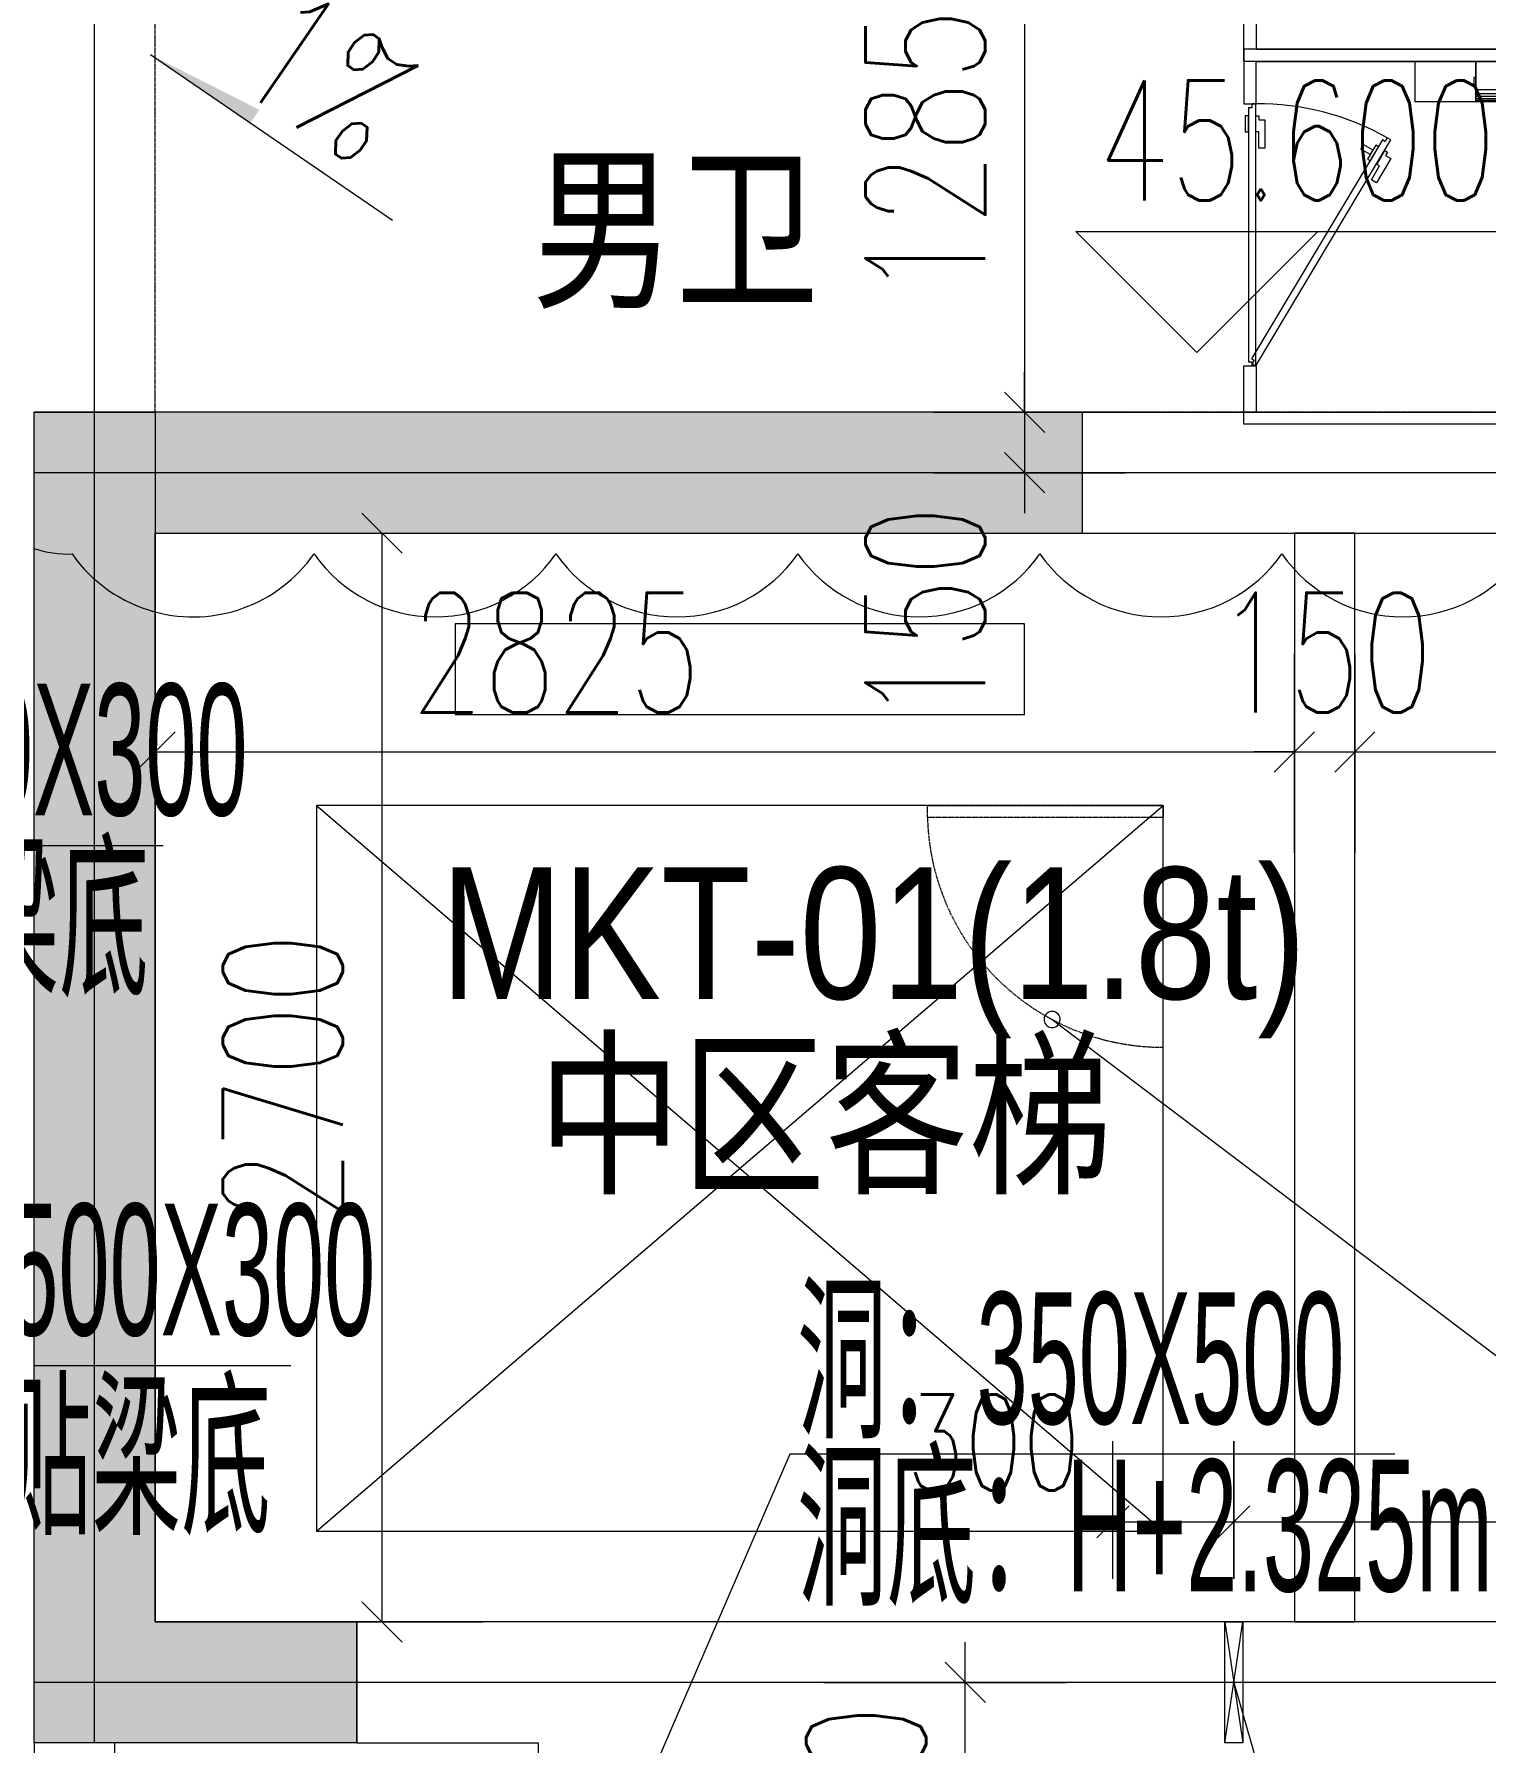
# Model space of a CAD drawing. Header units: millimetres. Extents: x 8533 to 398112, y -117646 to 105276.
# Drawn here: x 176696 to 180296, y 51555 to 55793 of the extents above; entities that cross this region are included whole.
import ezdxf

# ---------------------------------------------------------------- set-up
doc = ezdxf.new("R2010")
doc.units = ezdxf.units.MM
doc.linetypes.add('IMPORT-A-D0TE-BF$0$DOTE', pattern=[0])
doc.linetypes.add('IMPORT-A-PMDT-10F$0$DASH _2_', pattern=[3.5, 2.5, -1])
for name, color, linetype, lineweight in [('A-D0TE-BF$0$A-Axis-GRID', 1, 'IMPORT-A-D0TE-BF$0$DOTE', 13), ('A-KD-Elevator-Standard$0$A-Dims', 140, 'Continuous', 13), ('A-KD-Elevator-Standard$0$A-Dims-IDEN', 13, 'Continuous', 13), ('A-KD-Elevator-Standard$0$A-floor-LIMIT', 3, 'Continuous', 13), ('A-PMDT-10F$0$20250529', 6, 'Continuous', 13), ('A-PMDT-10F$0$A-Dims-IDEN', 13, 'Continuous', 13), ('A-PMDT-10F$0$DIM_ELEV', 3, 'Continuous', 13), ('A-PMDT-10F$0$电梯互救示意', 8, 'Continuous', 13), ('A-PMDT-10F$0$结构高差线', 201, 'Continuous', 13), ('A-wall-10F$0$A-Dims', 140, 'Continuous', 13), ('A-wall-10F$0$A-int-BATH', 152, 'Continuous', 13), ('A-wall-10F$0$A-wall-ARCH', 7, 'Continuous', 13), ('A-wall-10F$0$A-wall-COL', 30, 'Continuous', 13), ('A-wall-10F$0$DIM_SYMB', 3, 'Continuous', 13), ('A-wall-10F$0$EVTR', 2, 'Continuous', 13), ('A-wall-10F$0$PUB_TEXT', 7, 'Continuous', 13), ('H-TJ-10F$0$H-TZ-JZLDBZ', 4, 'Continuous', 13), ('wall-10_12F$0$S-hatch', 253, 'Continuous', 13), ('wall-10_12F$0$S-wall', 31, 'Continuous', 13), ('塔楼-ARC-10F-20250714_dwg', 8, 'Continuous', 13)]:
    doc.layers.add(name, color=color, linetype=linetype, lineweight=lineweight)
doc.styles.add('Arial_2', font='arial.ttf', dxfattribs={"width": 0.5, "height": 326.200771})
doc.styles.add('Arial_5', font='arial.ttf', dxfattribs={"width": 0.8, "height": 326.200771})
doc.styles.add('Simplex', font='simplex_.ttf', dxfattribs={"width": 0.705882, "height": 297.5})
doc.styles.add('Simplex_4', font='simplex_.ttf', dxfattribs={"width": 0.705882, "height": 238})

# ---------------------------------------------------------------- blocks, each defined once
blk = doc.blocks.new('塔楼-ARC-10F-20250714_dwg_A-D0TE-BF-2024562-10F_ARC_46_000_')
at = {"layer": 'A-D0TE-BF$0$A-Axis-GRID', "linetype": 'Continuous'}
for p, q in [((20550, -9300), (20550, -7000)), ((20550, -9450), (20550, -9300)), ((20549.5, -9450), (20400, -9450)), ((20699, -9450), (20550, -9450)), ((20550, -12600), (20550, -9450.5)), ((23000, -9450), (20700, -9450)), ((24800, -9450), (23000, -9450)), ((21200, -12450), (20400, -12450)), ((26500, -12450), (21200, -12450))]:
    blk.add_line(p, q, dxfattribs=at)
blk = doc.blocks.new('塔楼-ARC-10F-20250714_dwg_H-TJ-10F-2024599-10F_ARC_46_000_')
at = {"layer": 'H-TJ-10F$0$H-TZ-JZLDBZ'}
for p, q in [((20699.3, -10375.3), (20400, -10375.3)), ((20719.5, -10375.3), (20700, -10375.3)), ((20699.8, -11664.8), (20400, -11664.8)), ((21036.1, -11664.8), (20700, -11664.8))]:
    blk.add_line(p, q, dxfattribs=at)
at = {"layer": 'H-TJ-10F$0$H-TZ-JZLDBZ', "flags": 128}
blk.add_lwpolyline([(23774, -11884.5), (22273.8, -11884.5), (21748.9, -13100.1)], dxfattribs=at)
at = {"layer": 'H-TJ-10F$0$H-TZ-JZLDBZ', "attachment_point": 1, "line_spacing_factor": 0.941778, "style": 'Arial_2'}
for s, insert, char_height, width in [('洞：500X300', (19572.1, -9973.5), 326.2, 1685.36), ('洞顶贴梁底', (19572.1, -10388.5), 326.2, 1532.145), ('洞：500X300', (19888.7, -11263.1), 326.2, 1685.36), ('洞：350X500', (22292.1, -11482.7), 326.2, 1685.36), ('洞顶贴梁底', (19875, -11722.6), 326.2, 1532.145), ('洞底：H+2.325m', (22292.1, -11897.7), 326.201, 2145.003)]:
    blk.add_mtext(s, dxfattribs=dict(at, insert=insert, char_height=char_height, width=width))
blk = doc.blocks.new('塔楼-ARC-10F-20250714_dwg_H-TJ-10F-V80-10F_ARC_46_000_')
at = {"layer": 'H-TJ-10F$0$H-TZ-JZLDBZ'}
for p, q in [((20699.3, -10375.3), (20400, -10375.3)), ((20719.5, -10375.3), (20700, -10375.3)), ((20699.8, -11664.8), (20400, -11664.8)), ((21036.1, -11664.8), (20700, -11664.8))]:
    blk.add_line(p, q, dxfattribs=at)
at = {"layer": 'H-TJ-10F$0$H-TZ-JZLDBZ', "flags": 128}
blk.add_lwpolyline([(23774, -11884.5), (22273.8, -11884.5), (21748.9, -13100.1)], dxfattribs=at)
at = {"layer": 'H-TJ-10F$0$H-TZ-JZLDBZ', "attachment_point": 1, "line_spacing_factor": 0.941778, "style": 'Arial_2'}
for s, insert, char_height, width in [('洞：500X300', (19572.1, -9973.5), 326.2, 1685.36), ('洞顶贴梁底', (19572.1, -10388.5), 326.2, 1532.145), ('洞：500X300', (19888.7, -11263.1), 326.2, 1685.36), ('洞：350X500', (22292.1, -11482.7), 326.2, 1685.36), ('洞顶贴梁底', (19875, -11722.6), 326.2, 1532.145), ('洞底：H+2.325m', (22292.1, -11897.7), 326.201, 2145.003)]:
    blk.add_mtext(s, dxfattribs=dict(at, insert=insert, char_height=char_height, width=width))
blk = doc.blocks.new('塔楼-ARC-10F-20250714_dwg_wall-10_12F-2024600-10F_ARC_46_000_')
at = {"layer": 'wall-10_12F$0$S-hatch'}
for points in [[(20400, -12600), (21200, -12600), (21200, -12300), (20700, -12300), (20699, -9300), (20400, -9300), (20400, -12300)], [(21200, -9600), (23000, -9600), (23000, -9300), (20700, -9300), (20700, -9600)]]:
    blk.add_hatch(color=256, dxfattribs=at).paths.add_polyline_path(points, flags=0)
at = {"layer": 'wall-10_12F$0$S-wall'}
blk.add_line((20400, -9400), (20400, -9300), dxfattribs=at)
at = {"layer": 'wall-10_12F$0$S-wall', "flags": 128}
for points in [[(20400, -9300), (20700, -9300), (20700, -12300), (21200, -12300), (21200, -12600), (20700, -12600)], [(20700, -12600), (20400, -12600), (20400, -9400)]]:
    blk.add_lwpolyline(points, dxfattribs=at)
blk.add_lwpolyline([(23000, -9300), (20700, -9300), (20700, -9600), (23000, -9600)], close=True, dxfattribs=at)
blk = doc.blocks.new('塔楼-ARC-10F-20250714_dwg_A-KD-Elevator-Standard$0$_ArchTick-2024624-10F_ARC_46_000_')
at = {"layer": 'A-KD-Elevator-Standard$0$A-Dims'}
blk.add_line((-0.5, -0.5), (0.5, 0.5), dxfattribs=at)
blk = doc.blocks.new('塔楼-ARC-10F-20250714_dwg_A-KD-Elevator-Standard-2024625-10F_ARC_46_000_')
at = {"layer": 'A-KD-Elevator-Standard$0$A-Dims'}
blk.add_line((23075, -12193), (23075, -11852), dxfattribs=at)
at = {"layer": 'A-KD-Elevator-Standard$0$A-Dims', "flags": 128}
blk.add_lwpolyline([(23375, -11852), (23375, -12193)], close=True, dxfattribs=at)
blk.add_lwpolyline([(23075, -12052), (23375, -12052), (25975, -12052), (25895, -12052)], dxfattribs=at)
at = {"layer": 'A-KD-Elevator-Standard$0$A-Dims-IDEN', "flags": 128}
blk.add_lwpolyline([(23375, -12450), (23961.5, -14501.3), (23440.2, -16500)], dxfattribs=at)
at = {"layer": 'A-KD-Elevator-Standard$0$A-floor-LIMIT'}
blk.add_line((23352.5, -12600), (23397.5, -12300), dxfattribs=at)
at = {"layer": 'A-KD-Elevator-Standard$0$A-floor-LIMIT', "flags": 128}
blk.add_lwpolyline([(23352.5, -12300), (23397.5, -12300), (23397.5, -12600), (23352.5, -12600), (23352.5, -12300), (23397.5, -12600)], dxfattribs=at)
at = {"xscale": 80, "yscale": 80, "zscale": 80, "rotation": 180}
for p in [(23075, -12052), (23375, -12052)]:
    blk.add_blockref('塔楼-ARC-10F-20250714_dwg_A-KD-Elevator-Standard$0$_ArchTick-2024624-10F_ARC_46_000_', p, dxfattribs=at)
at = {"xscale": 80, "yscale": 80, "zscale": 80}
blk.add_blockref('塔楼-ARC-10F-20250714_dwg_A-KD-Elevator-Standard$0$_ArchTick-2024624-10F_ARC_46_000_', (23375, -12052), dxfattribs=at)
at = {"layer": 'A-KD-Elevator-Standard$0$A-Dims', "color": 7, "insert": (22779, -11736.1), "char_height": 238, "width": 550.748, "attachment_point": 2, "line_spacing_factor": 1.125731, "style": 'Simplex_4'}
blk.add_mtext('300', dxfattribs=at)
blk = doc.blocks.new('塔楼-ARC-10F-20250714_dwg_A-KD-Elevator-Standard-10_18F-2024626-10F_ARC_46_000_')
blk.add_blockref('塔楼-ARC-10F-20250714_dwg_A-KD-Elevator-Standard-2024625-10F_ARC_46_000_', (0, 0))
blk = doc.blocks.new('塔楼-ARC-10F-20250714_dwg_A-PMDT-10F$0$gteswd5r-2024765-10F_ARC_46_000_')
at = {"layer": 'A-PMDT-10F$0$电梯互救示意', "linetype": 'IMPORT-A-PMDT-10F$0$DASH _2_', "flags": 128}
blk.add_lwpolyline([(115461, 315949), (116046, 315949), (116046, 315919), (115461, 315919), (115461, 315949)], dxfattribs=at)
at = {"layer": 'A-PMDT-10F$0$电梯互救示意', "linetype": 'IMPORT-A-PMDT-10F$0$DASH _2_'}
blk.add_arc((116046, 315934), 585, 181.4677, 269.9985, dxfattribs=at)
blk = doc.blocks.new('塔楼-ARC-10F-20250714_dwg_A-wall-10F$0$A$C1C81611C-2024769-10F_ARC_46_000_')
at = {"layer": 'A-wall-10F$0$A-int-BATH'}
for p, q in [((0, 380), (360, 380)), ((100, 0), (100, 380)), ((110, 0), (110, 380))]:
    blk.add_line(p, q, dxfattribs=at)
at = {"layer": 'A-wall-10F$0$A-int-BATH', "flags": 128}
blk.add_lwpolyline([(0, 0), (0, 380), (360, 380), (394.6, 376.8), (444.9, 360), (476.1, 340.4), (511.6, 304.6), (528.2, 278.4), (536.9, 259.4), (543.8, 238.2), (548.8, 211.4), (550, 190), (548, 162.8), (541.8, 134.7), (531.6, 108.5), (513.1, 77.5), (480.4, 43), (444.5, 19.8), (402.3, 4.8), (376.7, 0.7)], close=True, dxfattribs=at)
blk.add_lwpolyline([(0, 0), (0, 380), (0, 0), (360, 0)], dxfattribs=at)
at = {"layer": 'A-wall-10F$0$A-int-BATH'}
blk.add_arc((360, 190), 190, 270, 90, dxfattribs=at)
blk = doc.blocks.new('塔楼-ARC-10F-20250714_dwg_A-wall-10F$0$FJHFJGHKBNMB-2024770-10F_ARC_46_000_')
at = {"layer": 'A-wall-10F$0$A-int-BATH'}
blk.add_line((493905.7, 746853.2), (493905.7, 747490.9), dxfattribs=at)
at = {"layer": 'A-wall-10F$0$A-int-BATH', "flags": 128}
for points in [[(493879.7, 747460.9), (493879.7, 747420.9), (493887.7, 747420.9), (493887.7, 747460.9)], [(494220.1, 747401.5), (493895.1, 746858.6), (493902, 746854.6), (493897, 746845.9), (493905.7, 746840.9), (494240.7, 747401.2), (494232, 747406.2), (494227, 747397.5)], [(494166.7, 747378.5), (494173.3, 747390), (494196.5, 747376.6), (494189.9, 747365.1)], [(494203.2, 747388.2), (494183.2, 747353.5), (494190.1, 747349.5), (494210.1, 747384.2)], [(494225.7, 747375.2), (494232.6, 747371.2), (494227.6, 747362.5), (494240.6, 747355), (494205.6, 747294.4), (494192.6, 747301.9), (494212.6, 747336.5), (494205.7, 747340.5)]]:
    blk.add_lwpolyline(points, close=True, dxfattribs=at)
for points in [[(493887.7, 747480.9), (493887.7, 746850.9), (493895.7, 746850.9), (493895.7, 746840.9), (493905.7, 746840.9), (493905.7, 747490.9), (493895.7, 747490.9), (493895.7, 747480.9), (493887.7, 747480.9), (493887.7, 746863.2)], [(493905.7, 747460.9), (493913.7, 747460.9), (493913.7, 747450.9), (493928.7, 747450.9), (493928.7, 747380.9), (493913.7, 747380.9), (493913.7, 747420.9), (493905.7, 747420.9), (493905.7, 747460.9)]]:
    blk.add_lwpolyline(points, dxfattribs=at)
at = {"layer": 'A-wall-10F$0$A-int-BATH'}
blk.add_arc((493911, 746840.7), 650.3, 60.4144, 90.4653, dxfattribs=at)
blk = doc.blocks.new('塔楼-ARC-10F-20250714_dwg_A-wall-10F$0$PAPER-ROLL-2024771-10F_ARC_46_000_')
at = {"layer": 'A-wall-10F$0$A-int-BATH'}
for p, q in [((70, 75), (70, -75)), ((79.3, 75), (79.3, -75)), ((85.9, 75), (85.9, -75)), ((91.8, 75), (91.8, -75)), ((96, 75), (96, -75))]:
    blk.add_line(p, q, dxfattribs=at)
at = {"layer": 'A-wall-10F$0$A-int-BATH', "flags": 128}
for points in [[(0, 75), (0, -75), (100, -75), (100, 75)], [(40, 80), (60, 80), (60, 75), (40, 75)], [(40, -80), (60, -80), (60, -75), (40, -75)]]:
    blk.add_lwpolyline(points, close=True, dxfattribs=at)
blk = doc.blocks.new('塔楼-ARC-10F-20250714_dwg_A-wall-10F$0$给水点位_冷_-2024772-10F_ARC_46_000_')
at = {"layer": 'A-wall-10F$0$A-int-BATH', "color": 8}
for p, q in [((0, -167), (0, 16.2)), ((29.5, -35), (-29.5, -35))]:
    blk.add_line(p, q, dxfattribs=at)
at = {"layer": 'A-wall-10F$0$A-int-BATH', "color": 4, "flags": 128}
blk.add_lwpolyline([(-16, -107.3), (-16, 0), (16, 0), (16, -107.3)], dxfattribs=at)
at = {"layer": 'A-wall-10F$0$A-int-BATH', "color": 4}
blk.add_circle((0, -135), 32, dxfattribs=at)
at = {"layer": 'A-wall-10F$0$A-int-BATH', "color": 8}
blk.add_circle((0, -135), 23, dxfattribs=at)
blk = doc.blocks.new('塔楼-ARC-10F-20250714_dwg_A-wall-10F$0$A$C056a25a3-2024773-10F_ARC_46_000_')
at = {"layer": 'A-wall-10F$0$A-int-BATH'}
h = blk.add_hatch(color=256, dxfattribs=at)
h.paths.add_polyline_path([(-45, -250), (-43.5, -261.6), (-39, -272.5), (-31.8, -281.8), (0, -250), (-31.8, -218.2), (-39, -227.5), (-43.5, -238.4)], flags=0)
h.paths.add_polyline_path([(0, -250), (31.8, -281.8), (39, -272.5), (43.5, -261.6), (45, -250), (43.5, -238.4), (39, -227.5), (31.8, -218.2), (11.6, -238.4)], flags=0)
for p, q in [((-55, -250), (-55, 0)), ((55, -250), (55, 0)), ((-31.8, -218.2), (31.8, -281.8)), ((31.8, -218.2), (-31.8, -281.8))]:
    blk.add_line(p, q, dxfattribs=at)
for radius in [55, 45]:
    blk.add_circle((0, -250), radius, dxfattribs=at)
blk.add_blockref('塔楼-ARC-10F-20250714_dwg_A-wall-10F$0$给水点位_冷_-2024772-10F_ARC_46_000_', (0, 0))
blk = doc.blocks.new('塔楼-ARC-10F-20250714_dwg_A-wall-10F$0$A$C274845C7-V91-10F_ARC_46_000_')
at = {"layer": 'A-wall-10F$0$A-int-BATH'}
for p, q in [((728.9, 322.1), (728.9, 352.1)), ((-741.1, 322.1), (728.9, 322.1)), ((728.9, -547.9), (728.9, 322.1)), ((578.9, -547.9), (728.9, -547.9))]:
    blk.add_line(p, q, dxfattribs=at)
at = {"layer": 'A-wall-10F$0$A-int-BATH', "flags": 128}
for points in [[(728.9, 352.1), (-771.1, 352.1), (-771.1, 217.1), (-741.1, 217.1), (-741.1, 322.1)], [(728.9, 322.1), (578.9, 322.1), (578.9, -547.9)], [(-771.2, -577.9), (-771.2, -432.9), (-741.1, -432.9), (-741.1, -547.9), (728.9, -547.9)], [(728.9, -547.9), (728.9, -577.9), (-771.2, -577.9)]]:
    blk.add_lwpolyline(points, dxfattribs=at)
blk.add_lwpolyline([(-346.1, 322.1), (-196.1, 322.1), (-196.1, 222.1), (-346.1, 222.1)], close=True, dxfattribs=at)
at = {"extrusion": (0, 0, -1), "zscale": -0.9999999999999996, "rotation": 269.9991173288819}
for p in [(121.1, 322.1), (-28.9, 322.1)]:
    blk.add_blockref('塔楼-ARC-10F-20250714_dwg_A-wall-10F$0$PAPER-ROLL-2024771-10F_ARC_46_000_', p, dxfattribs=at)
for name, p, rotation in [('塔楼-ARC-10F-20250714_dwg_A-wall-10F$0$FJHFJGHKBNMB-2024770-10F_ARC_46_000_', (-494577.9, -747319.9), 0.005341865691133145), ('塔楼-ARC-10F-20250714_dwg_A-wall-10F$0$A$C056a25a3-2024773-10F_ARC_46_000_', (578.9, -97.9), 270)]:
    blk.add_blockref(name, p, dxfattribs=dict(rotation=rotation))
at = {"extrusion": (0, 0, -1), "zscale": -1}
blk.add_blockref('塔楼-ARC-10F-20250714_dwg_A-wall-10F$0$A$C1C81611C-2024769-10F_ARC_46_000_', (-578.9, -287.9), dxfattribs=at)
blk = doc.blocks.new('塔楼-ARC-10F-20250714_dwg_A-wall-10F$0$A$C274845C7-V92-10F_ARC_46_000_')
at = {"layer": 'A-wall-10F$0$A-int-BATH'}
for p, q in [((728.9, 322.1), (728.9, 352.1)), ((-741.1, 322.1), (728.9, 322.1)), ((728.9, -547.9), (728.9, 322.1)), ((578.9, -547.9), (728.9, -547.9)), ((728.9, -547.9), (728.9, -577.9)), ((728.9, -577.9), (-771.2, -577.9))]:
    blk.add_line(p, q, dxfattribs=at)
at = {"layer": 'A-wall-10F$0$A-int-BATH', "flags": 128}
for points in [[(728.9, 352.1), (-771.1, 352.1), (-771.1, 217.1), (-741.1, 217.1), (-741.1, 322.1)], [(728.9, 322.1), (578.9, 322.1), (578.9, -547.9)], [(-771.2, -577.9), (-771.2, -432.9), (-741.1, -432.9), (-741.1, -547.9), (728.9, -547.9)]]:
    blk.add_lwpolyline(points, dxfattribs=at)
blk.add_lwpolyline([(-346.1, 322.1), (-196.1, 322.1), (-196.1, 222.1), (-346.1, 222.1)], close=True, dxfattribs=at)
at = {"extrusion": (0, 0, -1), "zscale": -0.9999999999999996, "rotation": 269.9991173288819}
for p in [(121.1, 322.1), (-28.9, 322.1)]:
    blk.add_blockref('塔楼-ARC-10F-20250714_dwg_A-wall-10F$0$PAPER-ROLL-2024771-10F_ARC_46_000_', p, dxfattribs=at)
for name, p, rotation in [('塔楼-ARC-10F-20250714_dwg_A-wall-10F$0$FJHFJGHKBNMB-2024770-10F_ARC_46_000_', (-494577.9, -747319.9), 0.005341865691133145), ('塔楼-ARC-10F-20250714_dwg_A-wall-10F$0$A$C056a25a3-2024773-10F_ARC_46_000_', (578.9, -97.9), 270)]:
    blk.add_blockref(name, p, dxfattribs=dict(rotation=rotation))
at = {"extrusion": (0, 0, -1), "zscale": -1}
blk.add_blockref('塔楼-ARC-10F-20250714_dwg_A-wall-10F$0$A$C1C81611C-2024769-10F_ARC_46_000_', (-578.9, -287.9), dxfattribs=at)
blk = doc.blocks.new('塔楼-ARC-10F-20250714_dwg_A-wall-10F$0$_ArchTick-2024809-10F_ARC_46_000_')
at = {"layer": 'A-wall-10F$0$A-Dims'}
blk.add_line((-0.5, -0.5), (0.5, 0.5), dxfattribs=at)
blk = doc.blocks.new('塔楼-ARC-10F-20250714_dwg_A-wall-10F-2024810-10F_ARC_46_000_')
at = {"layer": 'A-wall-10F$0$DIM_SYMB'}
blk.add_hatch(color=256, dxfattribs=at).paths.add_polyline_path([(20935.8, -8583.1), (20958.4, -8550.1), (20688.3, -8413.6), (20700, -8421.7)], flags=0)
at = {"layer": 'A-wall-10F$0$A-Dims'}
for p, q in [((22630.1, -9450), (23106.1, -9450)), ((21000, -9600), (21512.6, -9600)), ((21262.6, -12300), (21262.6, -9600)), ((20700, -9900), (20700, -10392.5)), ((23675, -10142.5), (26500, -10142.5)), ((21000, -12300), (21512.6, -12300)), ((22358.3, -12450), (22959.1, -12450))]:
    blk.add_line(p, q, dxfattribs=at)
at = {"layer": 'A-wall-10F$0$A-Dims', "flags": 128}
for points in [[(22856.1, -7000), (22856.1, -6900), (22856.1, -7500), (22856.1, -8015), (22856.1, -9300), (22856.1, -9200)], [(22856.1, -9300), (22856.1, -9450), (22856.1, -9550)], [(20700, -10142.5), (23525, -10142.5), (23425, -10142.5)], [(23525, -10142.5), (23675, -10142.5), (23775, -10142.5)], [(22709.1, -13100.1), (22709.1, -12450), (22709.1, -12350)]]:
    blk.add_lwpolyline(points, dxfattribs=at)
for points in [[(23106.1, -9300), (22630.1, -9300)], [(23525, -10392.5), (23525, -9900)], [(23675, -10392.5), (23675, -9900)]]:
    blk.add_lwpolyline(points, close=True, dxfattribs=at)
at = {"layer": 'A-wall-10F$0$A-wall-ARCH'}
for p, q in [((23000, -9300), (24800, -9300)), ((23000, -9600), (24800, -9600))]:
    blk.add_line(p, q, dxfattribs=at)
at = {"layer": 'A-wall-10F$0$A-wall-ARCH', "flags": 128}
blk.add_lwpolyline([(26700, -9600), (26500, -9600), (26500, -12300), (21750, -12300), (21200, -12300), (21200, -12600), (21650, -12600), (21650, -13300), (20600, -13300), (20600, -12600), (20400, -12600), (20400, -13400), (20400, -14300)], dxfattribs=at)
at = {"layer": 'A-wall-10F$0$A-wall-COL', "flags": 128}
blk.add_lwpolyline([(21200, -12600), (21200, -12300), (20700, -12300), (20700, -9600), (23000, -9600), (23000, -9300), (20400, -9300)], dxfattribs=at)
at = {"layer": 'A-wall-10F$0$DIM_SYMB'}
blk.add_line((21288.7, -8824.6), (20688.3, -8413.6), dxfattribs=at)
at = {"layer": 'A-wall-10F$0$EVTR'}
blk.add_line((21100, -12075), (23200, -10275), dxfattribs=at)
at = {"layer": 'A-wall-10F$0$EVTR', "flags": 128}
for points in [[(20700, -9600), (26500, -9600), (26500, -12300), (20700, -12300)], [(21443.7, -9825), (21443.7, -10050), (22856.2, -10050), (22856.2, -9825)]]:
    blk.add_lwpolyline(points, close=True, dxfattribs=at)
at = {"layer": 'A-wall-10F$0$EVTR', "color": 4, "flags": 128}
blk.add_lwpolyline([(23525, -12300), (23675, -12300), (23675, -9600), (23525, -9600)], close=True, dxfattribs=at)
at = {"layer": 'A-wall-10F$0$EVTR', "flags": 128}
blk.add_lwpolyline([(21100, -10275), (21100, -12075), (23200, -12075), (23200, -10275), (21100, -10275), (23200, -12075)], dxfattribs=at)
for name, p in [('塔楼-ARC-10F-20250714_dwg_A-wall-10F$0$A$C274845C7-V92-10F_ARC_46_000_', (24171.1, -7852.1)), ('塔楼-ARC-10F-20250714_dwg_A-wall-10F$0$A$C274845C7-V91-10F_ARC_46_000_', (24171.1, -8752.1))]:
    blk.add_blockref(name, p)
at = {"xscale": 100, "yscale": 100, "zscale": 100}
for p, rotation in [((22856.1, -9300), 270), ((22856.1, -9300), 270), ((22856.1, -9450), 90), ((21262.6, -9600), 90), ((20700, -10142.5), 180), ((23675, -10142.5), 180), ((23675, -10142.5), 180), ((21262.6, -12300), 270), ((22709.1, -12450), 270)]:
    blk.add_blockref('塔楼-ARC-10F-20250714_dwg_A-wall-10F$0$_ArchTick-2024809-10F_ARC_46_000_', p, dxfattribs=dict(at, rotation=rotation))
blk.add_blockref('塔楼-ARC-10F-20250714_dwg_A-wall-10F$0$_ArchTick-2024809-10F_ARC_46_000_', (23525, -10142.5), dxfattribs=at)
blk.add_blockref('塔楼-ARC-10F-20250714_dwg_A-wall-10F$0$_ArchTick-2024809-10F_ARC_46_000_', (23525, -10142.5), dxfattribs=at)
at = {"layer": 'A-wall-10F$0$A-Dims', "color": 7, "char_height": 297.5, "attachment_point": 2, "rotation": 90, "line_spacing_factor": 1.125731, "style": 'Simplex'}
for s, insert, width in [('1285', (22461.2, -8657.5), 871.284), ('150', (22461.2, -9800), 641.81), ('2700', (20867.7, -10950), 917.896), ('650', (22314.2, -12775.1), 688.422)]:
    blk.add_mtext(s, dxfattribs=dict(at, insert=insert, width=width))
at = {"layer": 'A-wall-10F$0$A-Dims', "color": 7, "char_height": 297.5, "attachment_point": 2, "line_spacing_factor": 1.125731, "style": 'Simplex'}
for s, insert, width in [('2825', (21694.1, -9747.6), 917.896), ('150', (23600, -9747.6), 641.81)]:
    blk.add_mtext(s, dxfattribs=dict(at, insert=insert, width=width))
at = {"layer": 'A-wall-10F$0$DIM_SYMB', "color": 7, "insert": (21047.8, -8231.5), "char_height": 297.5, "width": 437.435, "attachment_point": 1, "rotation": 325.6091, "line_spacing_factor": 1.125731, "style": 'Simplex'}
blk.add_mtext('1%', dxfattribs=at)
at = {"layer": 'A-wall-10F$0$PUB_TEXT', "attachment_point": 1, "line_spacing_factor": 0.941778, "style": 'Arial_5'}
for s, insert, char_height, width in [('男卫', (21634.2, -8681.7), 326.2, 972.12), ('MKT-01(1.8t)', (21407.6, -10428.8), 326.201, 2916.359), ('中区客梯', (21649.4, -10878), 326.2, 1944.239)]:
    blk.add_mtext(s, dxfattribs=dict(at, insert=insert, char_height=char_height, width=width))
blk = doc.blocks.new('塔楼-ARC-10F-20250714_dwg_A-PMDT-10F-2024812-10F_ARC_46_000_')
at = {"layer": 'A-PMDT-10F$0$20250529'}
for centre, radius, start, end in [((20483, -9390.4), 261.3, 251.3377, 272.4114), ((20794, -9441.4), 366.2, 215, 254.9228), ((20794, -9441.4), 366.2, 255.0659, 325), ((21394, -9441.4), 366.2, 215, 325), ((21994, -9441.4), 366.2, 215, 325), ((22594, -9441.4), 366.2, 215, 325), ((23194, -9441.4), 366.2, 215, 325), ((23794, -9441.4), 366.2, 215, 325)]:
    blk.add_arc(centre, radius, start, end, dxfattribs=at)
at = {"layer": 'A-PMDT-10F$0$A-Dims-IDEN', "flags": 128}
blk.add_lwpolyline([(22924.3, -10806), (24376.9, -11905.6), (24408.3, -10708.9)], dxfattribs=at)
at = {"layer": 'A-PMDT-10F$0$A-Dims-IDEN'}
for start, end in [(142.8728, 322.8728), (322.8728, 142.8728)]:
    blk.add_arc((22924.3, -10806), 20, start, end, dxfattribs=at)
at = {"layer": 'A-PMDT-10F$0$DIM_ELEV', "flags": 128}
blk.add_lwpolyline([(23583.5, -8852.2), (23283.5, -9152.2), (22983.5, -8852.2), (24497.8, -8852.2)], dxfattribs=at)
at = {"layer": 'A-PMDT-10F$0$结构高差线', "linetype": 'IMPORT-A-PMDT-10F$0$DASH _2_'}
for p, q in [((20700, -8419.6), (20700, -7000)), ((20700, -8421.7), (20700, -8419.6)), ((20700, -9300), (20700, -8421.7)), ((23000, -9300), (20700, -9300)), ((24800, -9300), (23000, -9300))]:
    blk.add_line(p, q, dxfattribs=at)
for name, p in [('塔楼-ARC-10F-20250714_dwg_A-wall-10F-2024810-10F_ARC_46_000_', (0, 0)), ('塔楼-ARC-10F-20250714_dwg_A-D0TE-BF-2024562-10F_ARC_46_000_', (0, 0)), ('塔楼-ARC-10F-20250714_dwg_H-TJ-10F-2024599-10F_ARC_46_000_', (0, 0)), ('塔楼-ARC-10F-20250714_dwg_H-TJ-10F-V80-10F_ARC_46_000_', (0, 0)), ('塔楼-ARC-10F-20250714_dwg_wall-10_12F-2024600-10F_ARC_46_000_', (0, 0)), ('塔楼-ARC-10F-20250714_dwg_A-KD-Elevator-Standard-10_18F-2024626-10F_ARC_46_000_', (0, 0)), ('塔楼-ARC-10F-20250714_dwg_A-PMDT-10F$0$gteswd5r-2024765-10F_ARC_46_000_', (-92846, -326224))]:
    blk.add_blockref(name, p)
at = {"layer": 'A-PMDT-10F$0$DIM_ELEV', "color": 7, "insert": (23036.7, -8477.3), "char_height": 297.5, "width": 1262.107, "attachment_point": 1, "line_spacing_factor": 1.125731, "style": 'Simplex'}
blk.add_mtext('45.600', dxfattribs=at)
blk = doc.blocks.new('塔楼-ARC-10F-20250714_dwg-2024558-10F_ARC_46_000_')
blk.add_blockref('塔楼-ARC-10F-20250714_dwg_A-PMDT-10F-2024812-10F_ARC_46_000_', (1173208, 610815.5))

msp = doc.modelspace()

# ---------------------------------------------------------------- block references
at = {"layer": '塔楼-ARC-10F-20250714_dwg', "color": 7}
msp.add_blockref('塔楼-ARC-10F-20250714_dwg-2024558-10F_ARC_46_000_', (-1016911.6, -546660.4), dxfattribs=at)

doc.saveas('drawing.dxf')
